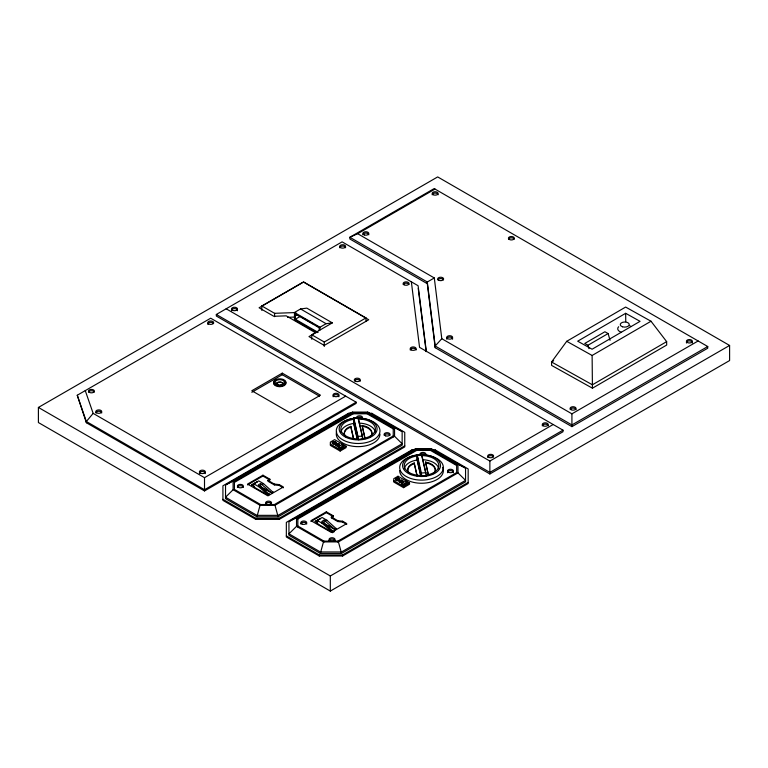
<?xml version="1.0" encoding="UTF-8"?>
<svg xmlns="http://www.w3.org/2000/svg" width="768" height="768" viewBox="0 0 768 768"><rect width="100%" height="100%" fill="white"/><g stroke="black" fill="none" stroke-linecap="round" stroke-linejoin="round"><path stroke-width="1.15" d="M367.613 412.08L394.56 427.632L394.56 436.262L275.002 505.286L260.064 505.286L256.915 516.797L278.141 516.797L402.144 445.2L402.144 431.501L367.613 412.08L352.666 412.08L349.526 413.376L225.533 484.963L225.533 498.672L256.915 516.797M431.021 448.685L457.978 464.246L457.978 472.877L338.419 541.901L323.472 541.901L320.333 553.402L341.558 553.402L465.552 481.814L465.552 468.115L431.021 448.685L416.083 448.685L412.944 449.99L288.941 521.578L288.941 535.286L320.333 553.402M566.726 341.299L551.558 361.997L551.597 365.405L592.435 388.195L666.691 345.053L666.653 341.645L651.014 321.245L625.632 307.066L566.726 341.299L592.118 355.469L651.014 321.245M85.258 390.614L93.158 413.386L86.362 421.507L86.362 422.736L204.509 490.944L356.141 403.402L356.141 402.182L210.682 318.202L77.251 395.242L86.362 422.736M707.741 346.522L571.92 424.944L435.187 346.003L427.306 282L349.834 237.274L357.677 233.712L434.304 277.958L441.792 338.707L435.187 346.003L435.187 347.702L571.92 426.643L707.741 348.221L707.741 346.522L434.17 188.582L349.834 237.274L349.834 238.973L427.306 283.699L435.187 347.702M352.666 412.08L233.107 481.104L233.107 489.725L225.533 497.222L256.915 515.347L278.141 515.347L402.144 443.75L394.56 436.262M416.083 448.685L296.525 517.709L296.525 526.339L288.941 533.837L320.333 551.952L341.558 551.952L465.552 480.365L457.978 472.877M353.491 418.214L358.234 417.696L362.429 436.09L362.746 439.258L358.272 439.603L358.118 438.922A17.27 9.974 0 0 1 340.992 430.253A17.27 9.974 0 0 1 353.645 419.318L353.491 418.214L358.234 417.696M358.272 418.906L362.381 436.838M416.909 454.819L421.651 454.301L425.846 472.694L426.154 475.872L421.69 476.208L421.526 475.536A17.27 9.974 0 0 1 404.4 466.858A17.27 9.974 0 0 1 417.062 455.923L416.909 454.819L421.651 454.301M421.68 455.52L425.798 473.443M625.661 313.306L577.69 341.194L592.08 349.229L640.061 321.341L625.661 313.306L625.757 321.696M553.622 360.797L551.558 361.997L592.397 384.797L666.653 341.645M608.122 333.552L604.896 331.757L584.774 343.45L587.99 345.245L608.122 333.552L610.051 340.339M38.4 407.443L437.683 176.918L729.6 345.456L729.6 360.557L330.317 591.082L38.4 422.544L38.4 407.443L330.317 575.981L729.6 345.456M411.35 281.827L419.558 347.357L563.002 430.176L563.002 431.75L489.869 473.971L216.326 316.042L216.326 314.467L342.115 241.853L418.099 285.725L426.307 351.254M357.677 233.712L435.014 189.062M261.83 310.435L261.83 305.971L303.542 281.885L365.971 317.933L365.971 321.283M302.506 282.701L259.075 307.776L273.811 316.291L286.224 315.84L315.581 332.794L308.986 336.595L324.259 345.418L368.736 319.738L303.542 282.106M316.954 332.717L294.47 319.728L294.47 312.48L300.557 308.966L306.816 308.131L332.342 322.877L311.75 334.781L311.75 339.254M295.325 315.754L297.293 314.621M319.162 330.509L319.142 327.715L295.325 313.968L295.325 319.238L300.24 316.397M294.47 312.48L319.997 327.226L326.093 323.702L332.342 322.877M434.304 277.958L427.306 282L427.306 283.699M311.75 334.781L324.259 342.01L365.971 317.933M282.269 373.142L251.818 390.73L290.016 412.781L320.467 395.194L282.269 373.142L282.269 374.717L319.43 396.173M251.818 392.294L282.269 374.717M93.158 413.386L204.509 477.667L345.706 396.154M356.141 402.182L204.509 489.725L86.362 421.507L77.251 395.242M350.784 413.328L348.451 413.328L222.922 485.798L222.922 500.381L255.84 519.389L279.226 519.389L404.746 446.918L404.746 432.326L371.827 413.328L369.494 413.328M393.245 436.915L393.245 427.949L367.066 412.838L353.213 412.838L234.422 481.411L234.422 489.418L260.602 504.528L274.454 504.528L393.245 435.946M234.422 482.381L353.213 413.798L367.066 413.798L393.245 428.918M247.555 484.925L262.944 476.045L269.923 480.077L269.923 479.222L262.944 475.19L247.555 484.08L267.965 495.859L283.344 486.979L279.254 484.618L274.32 484.061L267.936 480.374L267.936 481.219L274.32 484.906L279.254 485.462L283.344 487.824M251.798 485.002L257.126 481.91L251.798 485.002L253.546 486.01M260.63 483.523L258.336 484.858L269.424 494.4L268.042 495.197L253.709 486.922L253.709 483.782L258.73 480.883L263.501 483.629L273.062 492.298L271.728 493.075L260.63 486.672L260.63 483.523L271.728 493.075M253.709 486.922L254.419 486.509M267.936 480.374L269.923 479.222M253.709 483.782L258.47 486.528L259.853 485.731M262.157 484.406L263.501 483.629M338.39 446.717L342.259 444.48L343.939 445.45L343.939 446.294L340.061 448.522L338.39 447.562L338.39 446.717L340.061 447.677L343.939 445.45M264.298 491.203L266.179 490.109A1.334 0.768 -60 0 0 265.584 489.446A1.334 0.768 -60 0 0 264.566 490.291M330.365 444.077L340.147 449.731L346.109 446.285L346.109 447.61L340.147 451.056L330.365 445.411L330.365 442.09L334.598 439.642L346.109 446.285M268.042 495.197L269.424 493.882M271.728 492.547L273.062 491.779M222.922 499.296L255.84 518.294L279.226 518.294L404.746 445.824M414.202 449.933L411.859 449.933L286.339 522.403L286.339 536.995L319.258 555.994L342.634 555.994L468.163 483.523L468.163 468.941L435.245 449.933L432.902 449.933M297.84 526.022L324.019 541.142L337.872 541.142L456.662 472.56L456.662 464.563L430.483 449.443L416.63 449.443L297.84 518.026L297.84 526.992M297.84 518.995L416.63 450.413L430.483 450.413L456.662 465.523M331.354 517.834L333.331 516.682L333.331 515.837L326.352 511.805L310.973 520.685L331.373 532.464L346.762 523.584L342.672 521.232L337.728 520.666L331.354 516.989L331.354 517.834L337.728 521.52L342.672 522.077L346.762 524.429M310.973 521.53L326.352 512.65L333.331 516.682M315.216 521.616L320.534 518.525L315.216 521.616L317.827 523.123L317.117 523.536L317.117 520.387L322.147 517.488L326.909 520.243L336.48 528.912L335.136 529.68L323.837 523.402A1.334 0.768 -60 0 0 322.886 522.864M398.016 476.246L393.773 478.694L393.773 482.016L403.565 487.67L409.526 484.224L409.526 482.899L398.016 476.246L398.016 477.581M335.136 529.68L324.048 520.138L321.744 521.472L332.842 531.014L331.459 531.811L317.117 523.536M331.354 516.989L333.331 515.837M317.117 520.387L321.888 523.142L323.27 522.346M325.565 521.021L326.909 520.243M401.808 483.322L405.677 481.094L407.347 482.054L407.347 482.899L403.478 485.136L401.808 484.166L401.808 483.322L403.478 484.291L407.347 482.054M393.773 480.691L403.565 486.336L409.526 482.899M331.459 531.811L332.842 530.486M335.136 529.162L336.48 528.384M332.4 532.723L334.454 531.542M226.157 308.794L489.869 461.05L553.171 424.502M441.792 338.707L571.92 413.837L698.131 340.973M286.339 535.901L319.258 554.909L342.634 554.909L468.163 482.438M563.002 430.176L489.869 472.397L216.326 314.467M225.533 484.963L233.107 481.104M288.941 521.578L296.525 517.709M353.587 438.442L350.822 426.336L348.365 427.43A13.795 7.958 0 0 0 346.176 437.04M350.822 426.336L350.822 427.066L348.365 428.15A13.795 7.958 0 0 0 344.794 435.84M417.254 476.15L414.24 462.95L411.782 464.035A13.795 7.958 0 0 0 409.584 473.645M414.24 462.95L414.24 463.67L411.782 464.765A13.795 7.958 0 0 0 407.741 470.39M251.798 484.656L253.354 484.09M315.216 521.27L316.771 520.704L317.827 521.309M353.77 418.032L357.965 436.426L362.429 436.09M358.272 439.603L362.746 438.835M419.136 455.078L421.373 454.906L421.526 455.587A17.27 9.974 0 0 1 438.653 464.256A17.27 9.974 0 0 1 426 475.19L426.154 475.872M417.178 454.646L421.373 473.04L425.846 472.694M421.69 476.208L426.154 475.45M261.83 305.971L274.57 313.315L295.843 312.547M287.568 317.318L294.653 317.059M349.526 413.376L351.888 413.376M364.886 438.326L362.112 425.453L365.03 426.144A13.824 7.978 0 0 1 370.09 437.05M362.112 426.173L365.03 426.874A13.824 7.978 0 0 1 371.462 435.85M428.294 474.931L425.53 462.058L428.438 462.758A13.824 7.978 0 0 1 433.498 473.654M425.53 462.787L428.438 463.488A13.824 7.978 0 0 1 434.88 472.454M394.56 427.632L402.144 431.501M457.978 464.246L465.552 468.115M300.557 308.966L326.093 323.702M301.277 316.992L313.709 324.173M315.782 325.373L318.893 327.168M319.997 330L319.997 327.226M295.325 319.238L318.125 332.4M260.419 486.787L266.179 490.109M324.797 523.958L329.587 526.723A1.334 0.768 -60 0 0 328.886 526.08A1.334 0.768 -60 0 0 327.83 527.213M233.107 489.725L260.064 505.286M296.525 526.339L323.472 541.901M321.888 523.142L331.459 531.283M258.47 486.528L268.042 494.678M338.419 541.901L341.558 553.402M275.002 505.286L278.141 516.797M587.99 345.245L588.96 348.643M425.53 462.058L428.544 475.315M420.854 475.718L417.216 459.744L417.235 455.846L421.373 476.122M417.062 455.923L417.062 460.032L420.739 476.179M414.24 463.67L416.995 475.776M362.112 425.453L365.136 438.701M362.746 439.258L362.592 438.586A17.27 9.974 0 0 0 375.245 427.651A17.27 9.974 0 0 0 358.118 418.973M357.917 437.174L353.818 419.232L353.798 423.139L357.446 439.104M353.645 419.318L353.645 423.427L357.062 438.413M350.822 427.066L353.587 439.162M418.243 288.47L426.163 351.658M421.373 473.04L421.69 475.786M357.965 436.426L358.272 439.171M592.435 388.195L592.118 355.469M571.92 413.837L571.92 426.643M489.869 461.05L489.869 473.971M435.245 449.933L435.245 451.027M430.483 449.443L430.483 450.413M416.63 449.443L416.63 450.413M411.859 449.933L411.859 451.027M405.677 481.094L405.677 481.939M403.478 484.291L403.478 485.136M403.565 486.336L403.565 487.67M371.827 413.328L371.827 414.413M367.066 412.838L367.066 413.798M362.438 437.29L362.438 439.171M353.213 412.838L353.213 413.798M348.451 413.328L348.451 414.413M342.672 521.232L342.672 522.077M342.634 554.909L342.634 555.994M342.259 444.48L342.259 445.325M340.147 449.731L340.147 451.056M340.061 447.677L340.061 448.522M337.872 541.142L337.872 542.102M337.728 520.666L337.728 521.52M330.317 575.981L330.317 591.082M326.352 511.805L326.352 512.65M324.259 342.01L324.259 346.483M324.048 520.138L324.048 523.277M324.019 541.142L324.019 542.102M319.258 554.909L319.258 555.994M279.254 484.618L279.254 485.462M279.226 518.294L279.226 519.389M274.57 313.315L274.57 316.675M274.32 484.061L274.32 484.906M262.944 475.19L262.944 476.045M255.84 518.294L255.84 519.389M204.509 477.667L204.509 490.944M402.067 480.634A1.92 1.114 0 0 1 402.461 482.381A1.92 1.114 0 0 1 399.437 482.15A1.92 1.114 0 0 1 400.608 480.518M542.275 425.856A2.957 1.709 0 0 1 545.232 424.147A2.957 1.709 0 0 1 548.189 425.856M396.221 478.838A1.92 1.114 0 0 1 399.389 479.251A1.92 1.114 0 0 1 397.411 480.73A1.92 1.114 0 0 1 395.914 479.069M237.408 487.421A2.957 1.709 0 0 1 240.365 485.712A2.957 1.709 0 0 1 243.322 487.421M384.202 435.254A2.957 1.709 0 0 1 387.062 433.987A2.957 1.709 0 0 1 389.923 435.254M265.651 504.173A2.957 1.709 0 0 1 268.224 502.483A2.957 1.709 0 0 1 271.469 503.731M340.906 432.192A17.27 9.974 0 0 1 353.645 423.427M359.242 423.101A17.27 9.974 0 0 1 375.331 432.192M355.363 418.128A18.941 10.934 0 0 1 375.984 432.586A18.941 10.934 0 0 1 344.227 436.387A18.941 10.934 0 0 1 353.194 418.387M359.251 418.291A21.84 12.614 0 0 1 377.587 436.608A21.84 12.614 0 0 1 341.146 438.816A21.84 12.614 0 0 1 352.464 418.704M336.326 444.192A1.92 1.114 0 0 1 339.494 444.595A1.92 1.114 0 0 1 337.526 446.083A1.92 1.114 0 0 1 336.029 444.422M335.136 442.051A1.92 1.114 0 0 1 335.75 443.654A1.92 1.114 0 0 1 332.938 443.866A1.92 1.114 0 0 1 332.813 442.234M333.677 441.946A1.92 1.114 0 0 1 334.666 441.946M356.957 418.378A2.957 1.709 0 0 1 358.042 416.035A2.957 1.709 0 0 1 362.083 416.669A2.957 1.709 0 0 1 360.998 419.002M356.957 417.994A2.957 1.709 0 0 1 360.288 417.197A2.957 1.709 0 0 1 362.486 418.848M231.648 310.752A2.957 1.709 0 0 1 234.509 308.602A2.957 1.709 0 0 1 237.36 310.752M427.181 455.309A21.84 12.614 0 0 1 439.421 474.73A21.84 12.614 0 0 1 403.632 474.73A21.84 12.614 0 0 1 415.872 455.309M419.251 454.954A21.84 12.614 0 0 1 423.811 454.954M404.323 468.806A17.27 9.974 0 0 1 417.062 460.032M422.659 459.715A17.27 9.974 0 0 1 438.739 468.806M259.229 486.432A1.334 0.768 -60 0 1 260.39 486.518M329.165 541.229A2.957 1.709 0 0 1 332.026 539.078A2.957 1.709 0 0 1 334.886 541.229M300.816 524.035A2.957 1.709 0 0 1 303.782 522.326A2.957 1.709 0 0 1 306.739 524.035M447.61 472.752A2.957 1.709 0 0 1 450.47 470.602A2.957 1.709 0 0 1 453.331 472.752M420.077 455.021A2.957 1.709 0 0 1 422.938 453.754A2.957 1.709 0 0 1 425.798 455.021M420.374 454.982A2.957 1.709 0 0 1 422.938 452.419A2.957 1.709 0 0 1 425.501 454.982M379.958 434.026A21.84 12.614 0 0 1 356.208 446.592A21.84 12.614 0 0 1 336.605 431.827M95.818 412.944A2.957 1.709 0 0 1 98.774 411.235A2.957 1.709 0 0 1 101.731 412.944M88.57 392.016A2.957 1.709 0 0 1 91.421 390.749A2.957 1.709 0 0 1 94.282 392.016M442.627 467.366A21.84 12.614 0 0 1 424.378 483.139A21.84 12.614 0 0 1 399.686 470.64M570.202 409.315A2.957 1.709 0 0 1 573.446 408.067A2.957 1.709 0 0 1 576.019 409.757M686.506 343.046A2.957 1.709 0 0 1 689.366 340.896A2.957 1.709 0 0 1 692.227 343.046M446.813 339.197A2.957 1.709 0 0 1 449.674 337.046A2.957 1.709 0 0 1 452.534 339.197M410.208 349.978A2.957 1.709 0 0 1 413.165 348.269A2.957 1.709 0 0 1 416.131 349.978M437.808 279.83A2.957 1.709 0 0 1 440.669 278.563A2.957 1.709 0 0 1 443.52 279.83M508.512 239.117A2.957 1.709 0 0 1 511.373 237.85A2.957 1.709 0 0 1 514.234 239.117M354.413 380.765A2.957 1.709 0 0 1 357.658 379.517A2.957 1.709 0 0 1 360.23 381.206M403.229 284.448A2.957 1.709 0 0 1 406.09 283.181A2.957 1.709 0 0 1 408.95 284.448M339.686 247.757A2.957 1.709 0 0 1 342.653 246.048A2.957 1.709 0 0 1 345.61 247.757M199.507 473.645A2.957 1.709 0 0 1 202.368 471.494A2.957 1.709 0 0 1 205.229 473.645M333.149 396.768A2.957 1.709 0 0 1 336 394.618A2.957 1.709 0 0 1 338.861 396.768M207.869 324.451A2.957 1.709 0 0 1 209.962 322.358A2.957 1.709 0 0 1 213.581 323.568M487.69 457.373A2.957 1.709 0 0 1 490.262 455.674A2.957 1.709 0 0 1 493.507 456.931M362.88 234.787A2.957 1.709 0 0 1 365.846 233.078A2.957 1.709 0 0 1 368.803 234.787M432.173 194.784A2.957 1.709 0 0 1 435.139 193.075A2.957 1.709 0 0 1 438.096 194.784M621.274 332.227A7.104 4.042 -0.6 0 1 618.643 326.726M629.808 325.776A7.104 4.042 -0.6 0 1 630.941 326.602M285.139 381.341A6.211 3.59 0 0 1 279.763 386.717A6.211 3.59 0 0 1 274.378 381.341M279.034 385.181A2.813 1.622 0 0 1 277.459 382.685A2.813 1.622 0 0 1 282.067 382.685A2.813 1.622 0 0 1 280.483 385.181M275.184 384.24A4.733 2.736 0 0 1 278.534 382.301M279.763 382.214A4.733 2.736 0 0 1 284.333 384.24M276.95 384.941A2.813 1.622 0 0 1 277.776 383.798M282.192 384.134A2.813 1.622 0 0 1 282.576 384.941M336.797 444C338.15 446.16 339.379 442.406 336.797 444M400.214 480.605C401.558 482.765 402.797 479.021 400.214 480.605M396.854 479.203A1.027 0.595 0 0 0 398.573 478.934A1.027 0.595 0 0 0 397.315 478.205A1.027 0.595 0 0 0 396.854 479.203M400.138 482.189A1.92 1.114 0 0 0 403.027 481.229A1.92 1.114 0 0 0 400.138 480.269A1.92 1.114 0 0 0 400.138 482.189M396.221 480.048A1.92 1.114 0 0 0 399.437 479.549A1.92 1.114 0 0 0 397.085 478.195A1.92 1.114 0 0 0 396.221 480.048M543.139 425.741A2.957 1.709 0 0 0 548.093 424.973A2.957 1.709 0 0 0 544.464 422.88A2.957 1.709 0 0 0 543.139 425.741M266.515 504.058A2.957 1.709 0 0 0 271.469 503.29A2.957 1.709 0 0 0 267.84 501.197A2.957 1.709 0 0 0 266.515 504.058M238.272 487.306A2.957 1.709 0 0 0 243.226 486.538A2.957 1.709 0 0 0 239.597 484.445A2.957 1.709 0 0 0 238.272 487.306M385.584 435.85A2.957 1.709 0 0 0 390.019 434.371A2.957 1.709 0 0 0 385.584 432.893A2.957 1.709 0 0 0 385.584 435.85M488.554 457.248A2.957 1.709 0 0 0 493.507 456.49A2.957 1.709 0 0 0 489.878 454.397A2.957 1.709 0 0 0 488.554 457.248M411.072 349.862A2.957 1.709 0 0 0 416.026 349.094A2.957 1.709 0 0 0 412.397 347.002A2.957 1.709 0 0 0 411.072 349.862M403.997 284.765A2.957 1.709 0 0 0 408.95 284.006A2.957 1.709 0 0 0 405.322 281.914A2.957 1.709 0 0 0 403.997 284.765M340.56 247.642A2.957 1.709 0 0 0 345.514 246.874A2.957 1.709 0 0 0 341.885 244.781A2.957 1.709 0 0 0 340.56 247.642M232.416 310.186A2.957 1.709 0 0 0 237.36 309.418A2.957 1.709 0 0 0 233.741 307.325A2.957 1.709 0 0 0 232.416 310.186M355.181 381.091A2.957 1.709 0 0 0 360.125 380.323A2.957 1.709 0 0 0 356.506 378.23A2.957 1.709 0 0 0 355.181 381.091M336.73 445.574A1.92 1.114 0 0 0 339.61 444.614A1.92 1.114 0 0 0 336.73 443.654A1.92 1.114 0 0 0 336.73 445.574M333.206 443.616A1.92 1.114 0 0 0 336.096 442.656A1.92 1.114 0 0 0 333.206 441.696A1.92 1.114 0 0 0 333.206 443.616M411.034 474.662A18.941 10.934 0 0 0 440.438 466.262A18.941 10.934 0 0 0 413.126 455.76A18.941 10.934 0 0 0 411.034 474.662M329.933 540.662A2.957 1.709 0 0 0 334.886 539.894A2.957 1.709 0 0 0 331.258 537.802A2.957 1.709 0 0 0 329.933 540.662M302.304 524.189A2.957 1.709 0 0 0 306.739 522.71A2.957 1.709 0 0 0 302.304 521.222A2.957 1.709 0 0 0 302.304 524.189M448.992 472.464A2.957 1.709 0 0 0 453.437 470.976A2.957 1.709 0 0 0 448.992 469.498A2.957 1.709 0 0 0 448.992 472.464M333.446 442.589A1.027 0.595 0 0 0 335.165 442.32A1.027 0.595 0 0 0 333.907 441.6A1.027 0.595 0 0 0 333.446 442.589M509.28 239.443A2.957 1.709 0 0 0 514.234 238.675A2.957 1.709 0 0 0 510.605 236.582A2.957 1.709 0 0 0 509.28 239.443M89.328 392.333A2.957 1.709 0 0 0 94.282 391.574A2.957 1.709 0 0 0 90.662 389.482A2.957 1.709 0 0 0 89.328 392.333M96.682 412.819A2.957 1.709 0 0 0 101.635 412.051A2.957 1.709 0 0 0 98.006 409.958A2.957 1.709 0 0 0 96.682 412.819M570.96 409.642A2.957 1.709 0 0 0 575.914 408.874A2.957 1.709 0 0 0 572.294 406.781A2.957 1.709 0 0 0 570.96 409.642M687.274 342.48A2.957 1.709 0 0 0 692.227 341.712A2.957 1.709 0 0 0 688.598 339.619A2.957 1.709 0 0 0 687.274 342.48M447.581 338.64A2.957 1.709 0 0 0 452.534 337.872A2.957 1.709 0 0 0 448.906 335.779A2.957 1.709 0 0 0 447.581 338.64M439.181 280.416A2.957 1.709 0 0 0 443.626 278.938A2.957 1.709 0 0 0 439.181 277.459A2.957 1.709 0 0 0 439.181 280.416M200.275 473.078A2.957 1.709 0 0 0 205.229 472.31A2.957 1.709 0 0 0 201.6 470.218A2.957 1.709 0 0 0 200.275 473.078M334.522 396.48A2.957 1.709 0 0 0 338.966 394.992A2.957 1.709 0 0 0 334.522 393.514A2.957 1.709 0 0 0 334.522 396.48M208.637 323.894A2.957 1.709 0 0 0 213.581 323.126A2.957 1.709 0 0 0 209.962 321.034A2.957 1.709 0 0 0 208.637 323.894M364.358 234.941A2.957 1.709 0 0 0 368.803 233.462A2.957 1.709 0 0 0 364.358 231.984A2.957 1.709 0 0 0 364.358 234.941M433.046 194.659A2.957 1.709 0 0 0 437.99 193.891A2.957 1.709 0 0 0 434.371 191.798A2.957 1.709 0 0 0 433.046 194.659M622.522 326.784A4.493 2.554 -0.6 0 0 629.242 324.509A4.493 2.554 -0.6 0 0 622.502 322.358A4.493 2.554 -0.6 0 0 622.522 326.784M277.392 384.778A4.733 2.736 0 0 0 284.496 382.406A4.733 2.736 0 0 0 277.392 380.035A4.733 2.736 0 0 0 277.392 384.778M275.366 384.941A6.211 3.59 0 0 0 285.763 383.338A6.211 3.59 0 0 0 278.15 378.941A6.211 3.59 0 0 0 275.366 384.941"/></g></svg>
